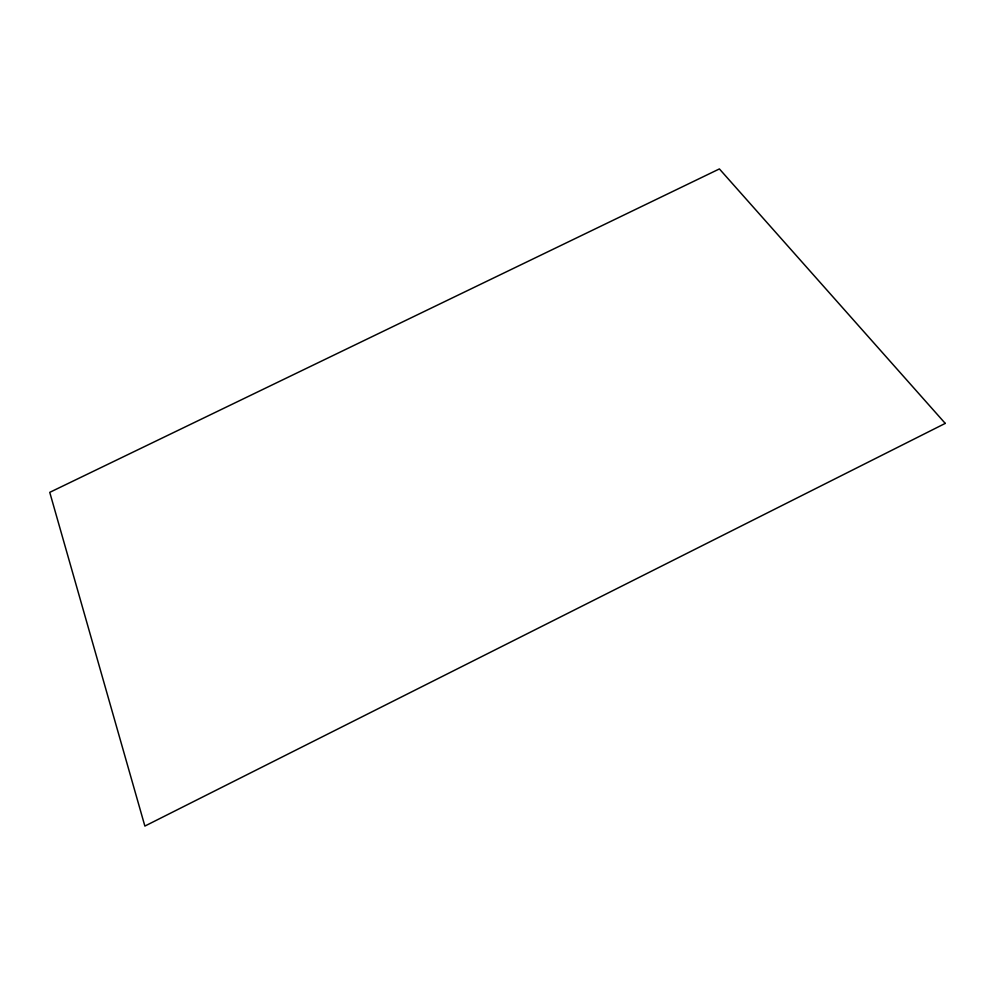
<?xml version="1.0" encoding="UTF-8"?>
<svg xmlns="http://www.w3.org/2000/svg" width="995" height="995" viewBox="0 0 995 995"><rect width="100%" height="100%" fill="white"/><g stroke="black" fill="none" stroke-linecap="round" stroke-linejoin="round"><path stroke-width="1.49" d="M945.25 423.397L144.872 826.074L49.75 492.351L719.397 168.926L945.25 423.397"/></g></svg>
